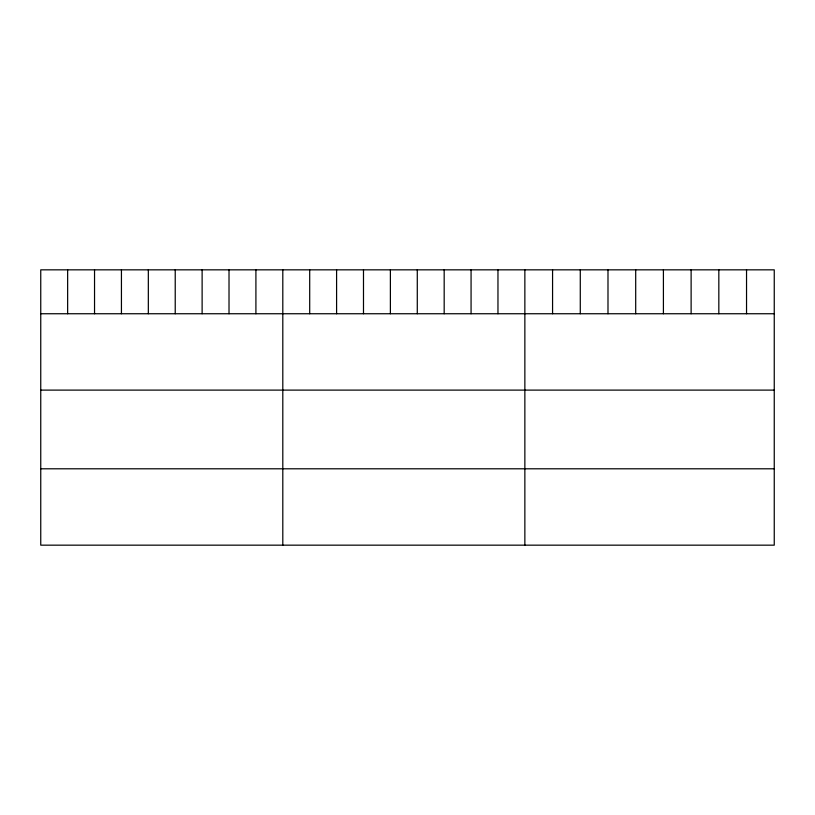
<?xml version="1.0" encoding="UTF-8"?>
<svg xmlns="http://www.w3.org/2000/svg" width="815" height="815" viewBox="0 0 815 815"><rect width="100%" height="100%" fill="white"/><g stroke="black" fill="none" stroke-linecap="round" stroke-linejoin="round"><path stroke-width="1.22" d="M774.25 313.744L774.25 545.164L40.75 545.164L40.75 269.836L774.25 269.836L774.25 313.744L40.75 313.744M40.75 390.11L774.25 390.11M40.75 468.798L774.25 468.798M746.54 269.836L746.54 313.744M718.83 269.836L718.83 313.744M691.12 269.836L691.12 313.744M663.41 269.836L663.41 313.744M635.7 269.836L635.7 313.744M607.99 269.836L607.99 313.744M580.28 269.836L580.28 313.744M552.57 269.836L552.57 313.744M524.86 269.836L524.86 545.164M497.965 269.836L497.965 313.744M471.07 269.836L471.07 313.744M444.175 269.836L444.175 313.744M417.28 269.836L417.28 313.744M390.385 269.836L390.385 313.744M363.49 269.836L363.49 313.744M336.595 269.836L336.595 313.744M309.7 269.836L309.7 313.744M282.805 269.836L282.805 545.164M255.91 269.836L255.91 313.744M229.015 269.836L229.015 313.744M202.12 269.836L202.12 313.744M175.225 269.836L175.225 313.744M148.33 269.836L148.33 313.744M121.435 269.836L121.435 313.744M94.54 269.836L94.54 313.744M67.645 269.836L67.645 313.744"/></g></svg>
